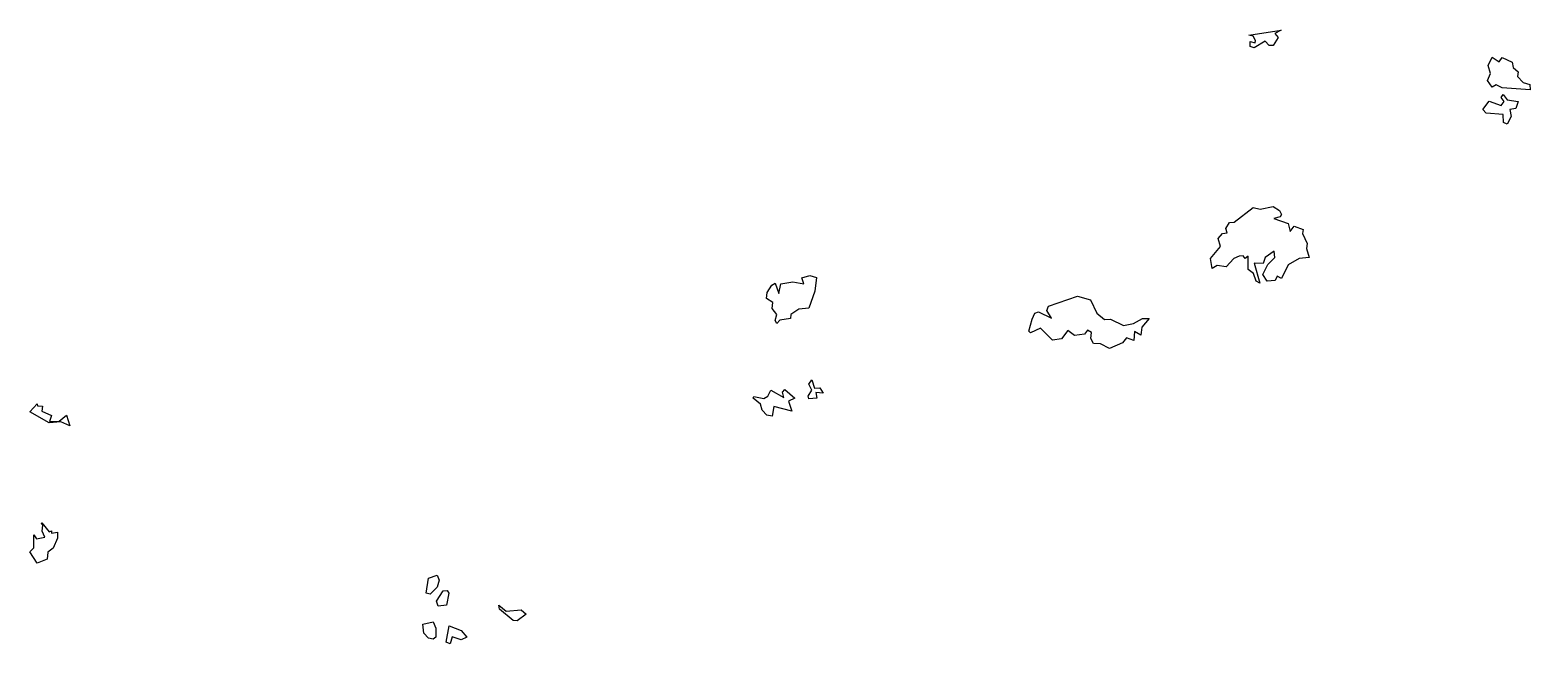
# Model space of a CAD drawing. Header units: millimetres. Extents: x 56 to 432, y 243 to 396.
import ezdxf

# ---------------------------------------------------------------- set-up
doc = ezdxf.new("R2010")
doc.units = ezdxf.units.MM
doc.layers.add('BAND_06', color=6, linetype='Continuous')

msp = doc.modelspace()

# ---------------------------------------------------------------- linework, layer by layer
at = {"layer": 'BAND_06'}
for points in [[(362.25, 394.69), (361.12, 395), (369.24, 396.25), (367.62, 395.38), (368.44, 394.38), (367.24, 392.38), (366.25, 392.41), (365.25, 393.45), (362.5, 391.81), (361.5, 392.11), (361.48, 393.38), (362.75, 393.02), (362.79, 393.62)], [(420.87, 383.62), (421.59, 385.38), (421.01, 387.38), (422, 389.43), (423.75, 388.27), (424.5, 389.4), (427, 388.23), (427.32, 386.88), (428.5, 385.77), (428.39, 384.62), (429.75, 383.14), (431.44, 382.62), (431.5, 381.3), (424.5, 381.79), (423, 382.5), (422, 381.95)], [(421.25, 378.42), (424.26, 377.38), (425.02, 378.38), (424.26, 379.38), (424.75, 380.1), (425.75, 378.79), (428.53, 378.38), (427.92, 376.62), (426.49, 376.38), (426.78, 374.62), (425.75, 372.67), (424.83, 373.12), (424.75, 375.11), (420.5, 375.45), (419.66, 376.38)], [(360.25, 339.08), (359.75, 339.75), (358.75, 339.67), (357.38, 339.12), (355.5, 337.01), (353.25, 337.32), (352, 336.57), (351.53, 339.12), (354.06, 342.12), (353.48, 344.12), (354.55, 345.38), (355.75, 345.53), (355.38, 346.62), (356.31, 348.12), (357.5, 348.16), (362.25, 351.82), (364, 351.41), (367.25, 352.11), (368.84, 351.12), (369.34, 350.12), (369, 349.49), (367.36, 349.12), (371, 347.84), (371.5, 345.88), (372.5, 347.21), (374.71, 346.38), (374.53, 345.38), (375.75, 342.88), (375.55, 341.62), (376.26, 339.38), (373.75, 339.09), (371, 337.52), (369.3, 334.12), (368.25, 334.71), (367.75, 333.6), (365.75, 333.46), (364.61, 335.12), (365.91, 337.62), (367.66, 339.38), (367.5, 340.92), (365.22, 339.38), (364.75, 337.81), (362.5, 337.89), (363.88, 332.88), (363, 333.44), (362.27, 335.38), (361, 336.37), (361, 339.66)], [(240.42, 329.12), (240.62, 330.62), (241.75, 332.42), (242.6, 332.88), (243.5, 330.36), (244, 332.76), (247, 333.27), (249.75, 332.76), (249.25, 334.26), (251.25, 334.82), (252.98, 334.38), (252.56, 330.88), (251, 326.68), (248.5, 326.43), (246.49, 325.12), (246.47, 324.12), (243.75, 323.66), (243, 322.8), (242.6, 323.62), (243.04, 325.12), (241.84, 326.62), (242.03, 328.12)], [(321.8, 320.62), (320.75, 321.14), (320, 320.15), (317.5, 319.8), (315.86, 321.12), (314.25, 318.96), (312, 318.66), (309, 321.64), (306.5, 320.47), (306.1, 320.88), (306.93, 323.88), (307.61, 325.38), (308.5, 325.79), (311.75, 324.2), (310.59, 326.12), (311, 327.13), (318.25, 329.66), (321.5, 328.76), (323.08, 325.38), (325, 323.83), (326.5, 323.89), (329.75, 322.31), (332.25, 322.82), (334.5, 324.08), (336.21, 324.12), (334.36, 321.88), (334.11, 319.88), (332.5, 320.8), (332.36, 318.62), (330.5, 319.27), (329.5, 318), (326.25, 316.57), (324, 317.74), (322.25, 317.82), (321.57, 319.12)], [(251, 307.62), (251.75, 308.73), (252.47, 306.62), (253.75, 306.72), (254.65, 305.38), (252.75, 305.6), (253, 304.12), (251, 303.99), (250.84, 304.62), (251.82, 306.12)], [(237.25, 304.6), (239.75, 304.07), (240.79, 304.62), (241.5, 306.19), (244.75, 304.36), (244.43, 305.62), (245, 306.3), (247.51, 304.12), (245.92, 303.38), (246.75, 300.94), (242.25, 302.05), (241.88, 299.62), (240.5, 299.86), (239.32, 301.12), (238.9, 302.62), (237.08, 304.12)], [(57.88, 302.77), (58, 302.26), (59.25, 302.19), (59.05, 300.88), (61.5, 299.85), (61, 298.35), (63.44, 298.38), (65.25, 299.9), (66.09, 297.25), (63.88, 298.25), (60.88, 298), (56.12, 300.75)], [(57.75, 268.95), (59.83, 269.38), (59.2, 270.88), (59.35, 272.38), (58.88, 272.8), (59.12, 273), (60.88, 270.75), (61.52, 271), (61.5, 270.35), (63, 270.65), (63.02, 269.12), (61.89, 266.62), (60.61, 265.62), (60.39, 263.88), (57.88, 262.88), (56.12, 265.75), (57.12, 266.75), (57.12, 269.93)], [(157.98, 256.88), (156.25, 255.15), (155.23, 255.38), (155.82, 259.12), (158, 259.88), (158.51, 258.62)], [(160.94, 255.38), (160.37, 252.38), (158.25, 252.14), (157.89, 253.38), (159.5, 255.92), (160.5, 256.03)], [(179, 251.21), (180.25, 250.13), (178, 248.47), (177, 248.57), (173.65, 251.38), (173.43, 252.38), (175.25, 250.91)], [(157.66, 246.62), (157.69, 244.38), (157, 243.88), (155.85, 244.12), (154.66, 245.38), (154.43, 247.62), (157, 248.17)], [(165.45, 244.38), (164, 243.71), (161.75, 244.44), (161.25, 242.66), (160.26, 243.12), (161, 247.23), (164, 246)]]:
    msp.add_lwpolyline(points, close=True, dxfattribs=at)

doc.saveas('drawing.dxf')
